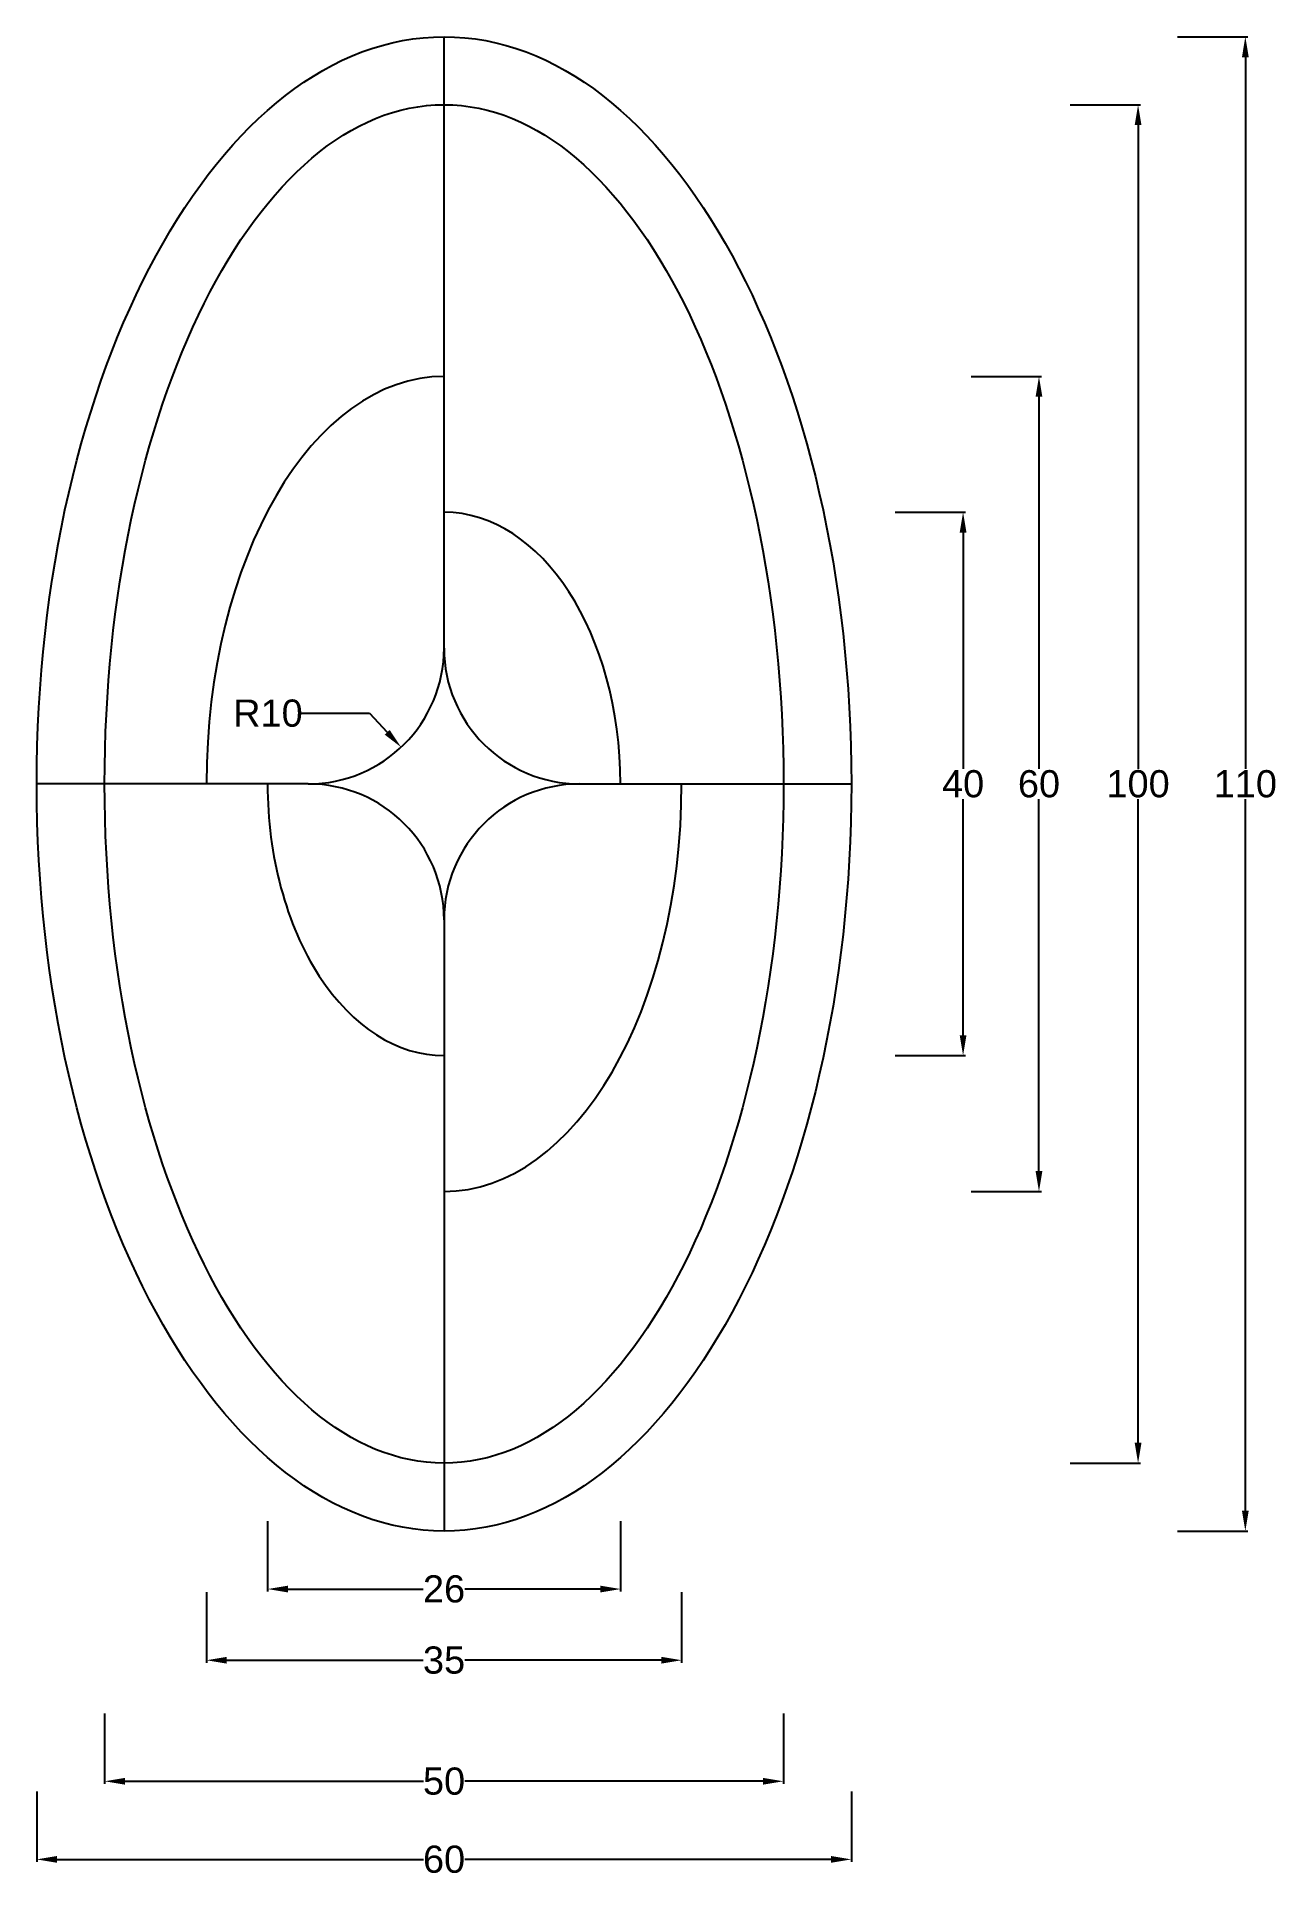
# Model space of a CAD drawing. Header units: millimetres. Extents: x 14 to 106, y 11 to 146.
import ezdxf

# ---------------------------------------------------------------- set-up
doc = ezdxf.new("R2010")
doc.units = ezdxf.units.MM
doc.header["$MEASUREMENT"] = 0
doc.styles.get("Standard").update_dxf_attribs({"font": 'arial.ttf'})
doc.dimstyles.new('krishna', dxfattribs={"dimtxt": 2, "dimasz": 1.5, "dimexe": 0.18, "dimexo": 0.0625, "dimgap": 0.09, "dimtad": 0, "dimtih": 1, "dimtoh": 1, "dimdec": 4, "dimzin": 0, "dimdsep": 46, "dimtxsty": 'Standard', "dimcen": 0.09, "dimadec": 0, "dimazin": 0, "dimtfac": 1, "dimtdec": 4, "dimtofl": 0, "dimtmove": 0, "dimatfit": 3, "dimfxl": 5, "dimfxlon": 1, "dimtolj": 1, "dimtzin": 0, "dimarcsym": 0})

# ---------------------------------------------------------------- blocks, each defined once
blk = doc.blocks.new('*D1')
at = {"color": 0, "lineweight": -2, "transparency": 16777216}
for p, q in [((98.31, 146.27), (103.49, 146.27)), ((103.31, 144.77), (103.31, 92.38)), ((103.31, 37.77), (103.31, 90.16)), ((98.31, 36.27), (103.49, 36.27))]:
    blk.add_line(p, q, dxfattribs=at)
at = {"color": 0, "transparency": 16777216}
for points in [[(103.06, 144.77), (103.56, 144.77), (103.31, 146.27)], [(103.06, 37.77), (103.56, 37.77), (103.31, 36.27)]]:
    blk.add_solid(points, dxfattribs=at)
at = {"layer": 'Defpoints', "color": 0, "transparency": 16777216}
for p in [(44.29, 146.27), (44.29, 36.27), (103.31, 36.27)]:
    blk.add_point(p, dxfattribs=at)
at = {"color": 0, "transparency": 16777216, "insert": (103.31, 91.27), "char_height": 2, "attachment_point": 5}
blk.add_mtext('\\A1;110', dxfattribs=at)
blk = doc.blocks.new('*D2')
at = {"color": 0, "lineweight": -2, "transparency": 16777216}
for p, q in [((90.41, 141.27), (95.59, 141.27)), ((95.41, 139.77), (95.41, 92.38)), ((95.41, 42.77), (95.41, 90.16)), ((90.41, 41.27), (95.59, 41.27))]:
    blk.add_line(p, q, dxfattribs=at)
at = {"color": 0, "transparency": 16777216}
for points in [[(95.16, 139.77), (95.66, 139.77), (95.41, 141.27)], [(95.16, 42.77), (95.66, 42.77), (95.41, 41.27)]]:
    blk.add_solid(points, dxfattribs=at)
at = {"layer": 'Defpoints', "color": 0, "transparency": 16777216}
for p in [(44.29, 141.27), (44.29, 41.27), (95.41, 41.27)]:
    blk.add_point(p, dxfattribs=at)
at = {"color": 0, "transparency": 16777216, "insert": (95.41, 91.27), "char_height": 2, "attachment_point": 5}
blk.add_mtext('\\A1;100', dxfattribs=at)
blk = doc.blocks.new('*D3')
at = {"color": 0, "lineweight": -2, "transparency": 16777216}
for p, q in [((77.52, 111.27), (82.7, 111.27)), ((82.52, 109.77), (82.52, 92.38)), ((82.52, 72.77), (82.52, 90.16)), ((77.52, 71.27), (82.7, 71.27))]:
    blk.add_line(p, q, dxfattribs=at)
at = {"color": 0, "transparency": 16777216}
for points in [[(82.27, 109.77), (82.77, 109.77), (82.52, 111.27)], [(82.27, 72.77), (82.77, 72.77), (82.52, 71.27)]]:
    blk.add_solid(points, dxfattribs=at)
at = {"layer": 'Defpoints', "color": 0, "transparency": 16777216}
for p in [(44.29, 111.27), (44.29, 71.27), (82.52, 71.27)]:
    blk.add_point(p, dxfattribs=at)
at = {"color": 0, "transparency": 16777216, "insert": (82.52, 91.27), "char_height": 2, "attachment_point": 5}
blk.add_mtext('\\A1;40', dxfattribs=at)
blk = doc.blocks.new('*D4')
at = {"color": 0, "lineweight": -2, "transparency": 16777216}
for p, q in [((83.11, 121.27), (88.29, 121.27)), ((88.11, 119.77), (88.11, 92.38)), ((88.11, 62.77), (88.11, 90.16)), ((83.11, 61.27), (88.29, 61.27))]:
    blk.add_line(p, q, dxfattribs=at)
at = {"color": 0, "transparency": 16777216}
for points in [[(87.86, 119.77), (88.36, 119.77), (88.11, 121.27)], [(87.86, 62.77), (88.36, 62.77), (88.11, 61.27)]]:
    blk.add_solid(points, dxfattribs=at)
at = {"layer": 'Defpoints', "color": 0, "transparency": 16777216}
for p in [(44.29, 121.27), (44.29, 61.27), (88.11, 61.27)]:
    blk.add_point(p, dxfattribs=at)
at = {"color": 0, "transparency": 16777216, "insert": (88.11, 91.27), "char_height": 2, "attachment_point": 5}
blk.add_mtext('\\A1;60', dxfattribs=at)
blk = doc.blocks.new('*D5')
at = {"color": 0, "lineweight": -2, "transparency": 16777216}
for p, q in [((14.29, 17.1), (14.29, 11.92)), ((74.29, 17.1), (74.29, 11.92)), ((15.79, 12.1), (42.77, 12.1)), ((72.79, 12.1), (45.82, 12.1))]:
    blk.add_line(p, q, dxfattribs=at)
at = {"color": 0, "transparency": 16777216}
for points in [[(15.79, 12.35), (15.79, 11.85), (14.29, 12.1)], [(72.79, 12.35), (72.79, 11.85), (74.29, 12.1)]]:
    blk.add_solid(points, dxfattribs=at)
at = {"layer": 'Defpoints', "color": 0, "transparency": 16777216}
for p in [(14.29, 91.27), (74.29, 91.27), (74.29, 12.1)]:
    blk.add_point(p, dxfattribs=at)
at = {"color": 0, "transparency": 16777216, "insert": (44.29, 12.1), "char_height": 2, "attachment_point": 5}
blk.add_mtext('\\A1;60', dxfattribs=at)
blk = doc.blocks.new('*D6')
at = {"color": 0, "lineweight": -2, "transparency": 16777216}
for p, q in [((19.29, 22.85), (19.29, 17.67)), ((69.29, 22.85), (69.29, 17.67)), ((20.79, 17.85), (42.78, 17.85)), ((67.79, 17.85), (45.81, 17.85))]:
    blk.add_line(p, q, dxfattribs=at)
at = {"color": 0, "transparency": 16777216}
for points in [[(20.79, 18.1), (20.79, 17.6), (19.29, 17.85)], [(67.79, 18.1), (67.79, 17.6), (69.29, 17.85)]]:
    blk.add_solid(points, dxfattribs=at)
at = {"layer": 'Defpoints', "color": 0, "transparency": 16777216}
for p in [(19.29, 91.27), (69.29, 91.27), (69.29, 17.85)]:
    blk.add_point(p, dxfattribs=at)
at = {"color": 0, "transparency": 16777216, "insert": (44.29, 17.85), "char_height": 2, "attachment_point": 5}
blk.add_mtext('\\A1;50', dxfattribs=at)
blk = doc.blocks.new('*D8')
at = {"color": 0, "lineweight": -2, "transparency": 16777216}
for p, q in [((26.79, 31.76), (26.79, 26.58)), ((61.79, 31.76), (61.79, 26.58)), ((28.29, 26.76), (42.76, 26.76)), ((60.29, 26.76), (45.82, 26.76))]:
    blk.add_line(p, q, dxfattribs=at)
at = {"color": 0, "transparency": 16777216}
for points in [[(28.29, 27.01), (28.29, 26.51), (26.79, 26.76)], [(60.29, 27.01), (60.29, 26.51), (61.79, 26.76)]]:
    blk.add_solid(points, dxfattribs=at)
at = {"layer": 'Defpoints', "color": 0, "transparency": 16777216}
for p in [(26.79, 91.27), (61.79, 91.27), (61.79, 26.76)]:
    blk.add_point(p, dxfattribs=at)
at = {"color": 0, "transparency": 16777216, "insert": (44.29, 26.76), "char_height": 2, "attachment_point": 5}
blk.add_mtext('\\A1;35', dxfattribs=at)
blk = doc.blocks.new('*D9')
at = {"color": 0, "lineweight": -2, "transparency": 16777216}
for p, q in [((31.29, 37), (31.29, 31.82)), ((57.29, 37), (57.29, 31.82)), ((32.79, 32), (42.76, 32)), ((55.79, 32), (45.83, 32))]:
    blk.add_line(p, q, dxfattribs=at)
at = {"color": 0, "transparency": 16777216}
for points in [[(32.79, 32.25), (32.79, 31.75), (31.29, 32)], [(55.79, 32.25), (55.79, 31.75), (57.29, 32)]]:
    blk.add_solid(points, dxfattribs=at)
at = {"layer": 'Defpoints', "color": 0, "transparency": 16777216}
for p in [(31.29, 91.27), (57.29, 91.27), (57.29, 32)]:
    blk.add_point(p, dxfattribs=at)
at = {"color": 0, "transparency": 16777216, "insert": (44.29, 32), "char_height": 2, "attachment_point": 5}
blk.add_mtext('\\A1;26', dxfattribs=at)
blk = doc.blocks.new('*D10')
at = {"color": 0, "lineweight": -2, "transparency": 16777216}
for p, q in [((33.8, 96.47), (38.8, 96.47)), ((38.8, 96.47), (40.11, 95.07))]:
    blk.add_line(p, q, dxfattribs=at)
at = {"color": 0, "transparency": 16777216}
blk.add_solid([(40.29, 95.24), (39.92, 94.9), (41.13, 93.97)], dxfattribs=at)
at = {"layer": 'Defpoints', "color": 0, "transparency": 16777216}
for p in [(34.29, 101.27), (41.13, 93.97)]:
    blk.add_point(p, dxfattribs=at)
at = {"color": 0, "transparency": 16777216, "insert": (31.32, 96.47), "char_height": 2, "attachment_point": 5}
blk.add_mtext('\\A1;R10', dxfattribs=at)

msp = doc.modelspace()

# ---------------------------------------------------------------- linework, layer by layer
for p, q in [((44.29, 101.27), (44.29, 146.27)), ((34.29, 91.27), (14.29, 91.27)), ((54.29, 91.27), (74.29, 91.27)), ((44.29, 81.27), (44.29, 36.27))]:
    msp.add_line(p, q)
for centre, start, end in [((34.29, 101.27), 270, 0), ((54.29, 101.27), 180, 270), ((34.29, 81.27), 0, 90), ((54.29, 81.27), 90, 180)]:
    msp.add_arc(centre, 10, start, end)
for major_axis, ratio in [((0, 55), 0.545455), ((0, 50), 0.5)]:
    msp.add_ellipse((44.29, 91.27), major_axis=major_axis, ratio=ratio)
for major_axis, ratio, start_param, end_param in [((0, 30), 0.583333, 0, 1.570796), ((0, 20), 0.65, 4.712389, 6.283185), ((0, 20), 0.65, 1.570796, 3.141593), ((0, 30), 0.583333, 3.141593, 4.712389)]:
    msp.add_ellipse((44.29, 91.27), major_axis=major_axis, ratio=ratio, start_param=start_param, end_param=end_param)

# ---------------------------------------------------------------- dimensions: what is measured, and where the dimension line sits
for base, p1, p2, picture, middle in [((103.31, 36.27), (44.29, 146.27), (44.29, 36.27), '*D1', (103.31, 91.27)), ((95.41, 41.27), (44.29, 141.27), (44.29, 41.27), '*D2', (95.41, 91.27)), ((88.11, 61.27), (44.29, 121.27), (44.29, 61.27), '*D4', (88.11, 91.27)), ((82.52, 71.27), (44.29, 111.27), (44.29, 71.27), '*D3', (82.52, 91.27))]:
    dim = msp.add_linear_dim(base=base, p1=p1, p2=p2, angle=90, dimstyle='krishna', override={"dimdec": 0})
    dim.commit()
    dim.dimension.update_dxf_attribs({"geometry": picture, "text_midpoint": middle, "dimtype": 160})
dim = msp.add_radius_dim(center=(34.29, 101.27), mpoint=(41.13, 93.97), dimstyle='krishna', override={"dimdec": 0})
dim.commit()
dim.dimension.update_dxf_attribs({"geometry": '*D10', "text_midpoint": (31.32, 96.47), "dimtype": 164})
for base, p1, p2, picture, middle in [((74.29, 12.1), (14.29, 91.27), (74.29, 91.27), '*D5', (44.29, 12.1)), ((69.29, 17.85), (19.29, 91.27), (69.29, 91.27), '*D6', (44.29, 17.85)), ((61.79, 26.76), (26.79, 91.27), (61.79, 91.27), '*D8', (44.29, 26.76)), ((57.29, 32), (31.29, 91.27), (57.29, 91.27), '*D9', (44.29, 32))]:
    dim = msp.add_linear_dim(base=base, p1=p1, p2=p2, dimstyle='krishna', override={"dimdec": 0})
    dim.commit()
    dim.dimension.update_dxf_attribs({"geometry": picture, "text_midpoint": middle})

doc.saveas('drawing.dxf')
